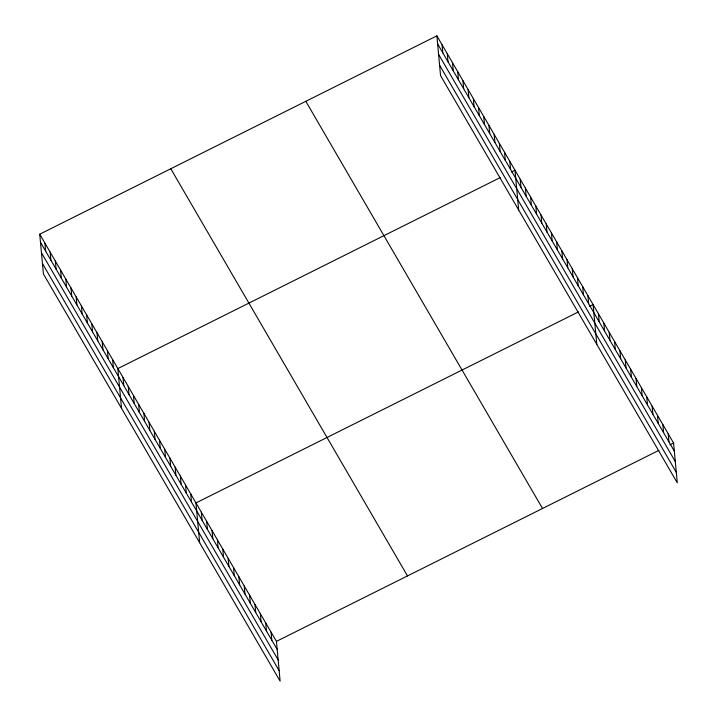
<?xml version="1.0" encoding="UTF-8"?>
<svg xmlns="http://www.w3.org/2000/svg" width="717" height="717" viewBox="0 0 717 717"><rect width="100%" height="100%" fill="white"/><g stroke="black" fill="none" stroke-linecap="round" stroke-linejoin="round"><path stroke-width="1.08" d="M39.731 234.208L276.439 641.374L280.123 681.15L43.423 273.975L39.731 234.208L436.877 35.85L673.577 443.025L677.269 482.792L440.561 75.626L436.877 35.85M500.323 177.538L117.839 368.574L121.531 408.34M511.32 172.044L514.985 170.216L518.678 209.991M578.44 311.913L195.956 502.94L199.649 542.715M589.437 306.419L593.102 304.582L596.786 344.357M276.439 641.374L658.914 450.348M669.911 444.854L673.577 443.025M437.621 43.934L674.33 451.11M438.598 54.393L675.297 461.569M439.593 65.166L676.301 472.342M305.818 101.303L542.527 508.478M170.789 168.746L407.498 575.921M40.484 242.292L277.183 649.459M41.452 252.743L278.16 659.918M42.446 263.515L279.155 670.691M668.217 433.794L668.961 441.878M662.849 424.563L663.601 432.647M657.48 415.34L658.233 423.424M652.12 406.109L652.873 414.193M646.752 396.877L647.505 404.962M641.392 387.646L642.136 395.73M636.024 378.424L636.777 386.508M630.655 369.192L631.408 377.276M625.296 359.961L626.04 368.045M619.927 350.73L620.68 358.814M614.559 341.498L615.311 349.582M609.199 332.276L609.943 340.36M603.831 323.044L604.583 331.129M598.462 313.813L599.215 321.897M587.895 295.628L588.639 303.712M582.688 286.666L583.432 294.75M577.481 277.712L578.225 285.796M572.274 268.75L573.017 276.834M567.066 259.796L567.81 267.88M561.859 250.833L562.603 258.927M556.652 241.88L557.396 249.964M551.436 232.926L552.189 241.011M546.229 223.964L546.981 232.048M541.021 215.01L541.774 223.095M535.814 206.048L536.567 214.132M530.607 197.094L531.36 205.179M525.4 188.132L526.153 196.216M520.192 179.178L520.945 187.262M509.778 161.262L510.531 169.346M504.571 152.3L505.324 160.384M499.364 143.346L500.116 151.43M494.156 134.384L494.909 142.468M488.949 125.43L489.702 133.514M483.742 116.468L484.495 124.552M478.535 107.514L479.288 115.598M473.328 98.552L474.08 106.636M468.12 89.598L468.873 97.682M462.913 80.636L463.666 88.72M457.706 71.682L458.459 79.766M452.499 62.72L453.243 70.804M447.291 53.766L448.035 61.85M442.084 44.804L442.828 52.897M271.071 632.152L271.824 640.236M265.702 622.921L266.455 631.005M260.343 613.689L261.087 621.773M254.974 604.458L255.727 612.542M249.606 595.235L250.358 603.32M244.246 586.004L244.99 594.088M238.878 576.773L239.63 584.857M233.509 567.541L234.262 575.626M228.149 558.319L228.902 566.403M222.781 549.088L223.534 557.172M217.421 539.856L218.165 547.94M212.053 530.625L212.806 538.709M206.684 521.393L207.437 529.487M201.325 512.171L202.069 520.255M190.749 493.977L191.502 502.07M185.542 485.024L186.295 493.108M180.334 476.07L181.087 484.154M175.127 467.108L175.88 475.192M169.92 458.154L170.664 466.238M164.713 449.192L165.457 457.276M159.506 440.238L160.25 448.322M154.298 431.275L155.042 439.36M149.091 422.322L149.835 430.406M143.884 413.359L144.628 421.444M138.677 404.406L139.421 412.49M133.47 395.443L134.213 403.528M128.262 386.49L129.006 394.574M123.046 377.527L123.799 385.612M112.632 359.611L113.385 367.696M107.425 350.658L108.177 358.742M102.217 341.695L102.97 349.779M97.01 332.742L97.763 340.826M91.803 323.779L92.556 331.863M86.596 314.826L87.349 322.91M81.388 305.863L82.141 313.947M76.181 296.91L76.934 304.994M70.974 287.947L71.727 296.031M65.767 278.994L66.52 287.078M60.56 270.031L61.312 278.124M55.352 261.078L56.105 269.162M50.145 252.124L50.898 260.208M44.938 243.162L45.691 251.246"/></g></svg>
